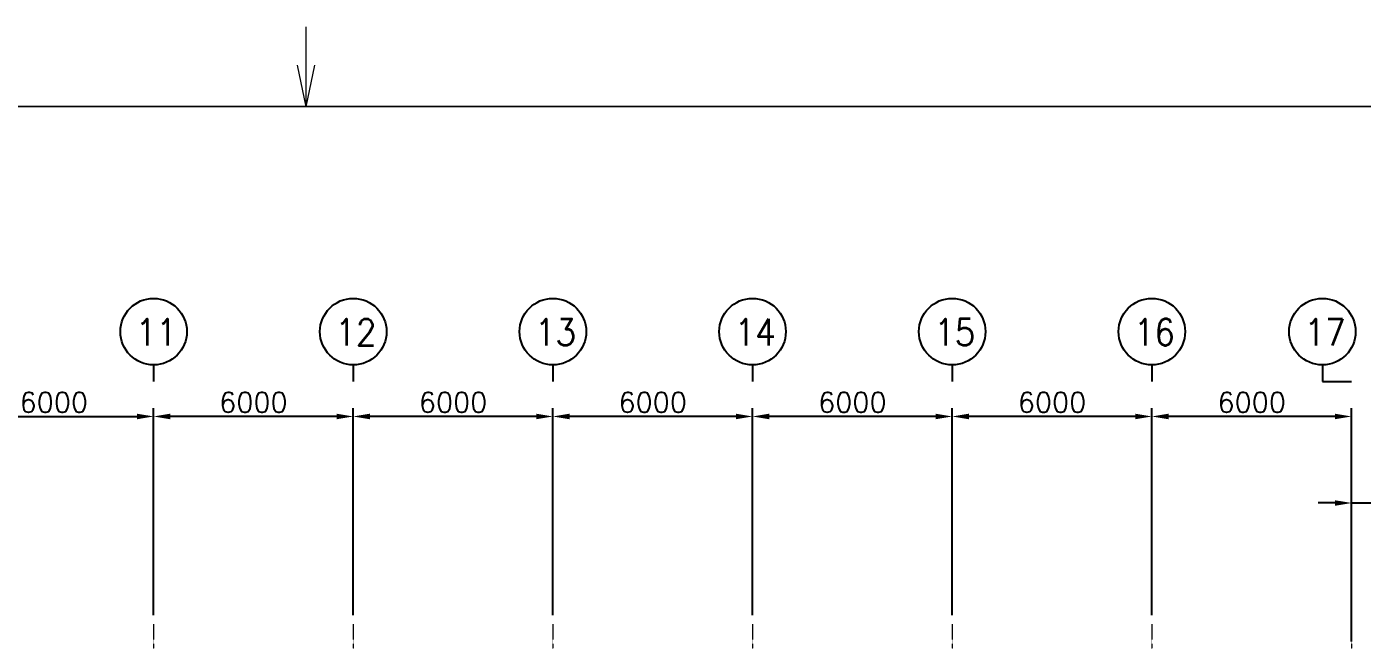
# Model space of a CAD drawing. Extents: x -59767 to 1106559, y -1290 to 1129522.
# Drawn here: x 82396 to 122534, y 468658 to 487101 of the extents above; entities that cross this region are included whole.
import ezdxf
from ezdxf.enums import TextEntityAlignment as Align

# ---------------------------------------------------------------- set-up
doc = ezdxf.new("R2010")
doc.units = 0
doc.linetypes.add('CENTER', pattern=[2, 1.25, -0.25, 0.25, -0.25])
doc.layers.get('0').update_dxf_attribs({"linetype": 'CONTINUOUS', "lineweight": 9})
doc.layers.get('Defpoints').update_dxf_attribs({"linetype": 'CONTINUOUS', "lineweight": 9})
for name, color, linetype in [('15', 1, 'CONTINUOUS'), ('7', 7, 'CONTINUOUS'), ('DIM', 7, 'CONTINUOUS')]:
    doc.layers.add(name, color=color, linetype=linetype)
for name, color, linetype, lineweight in [('TEXT', 3, 'CONTINUOUS', 9), ('중심선', 1, 'CENTER', 9), ('치수선', 6, 'CONTINUOUS', 9)]:
    doc.layers.add(name, color=color, linetype=linetype, lineweight=lineweight)
doc.styles.add('ROMANS', font='romans.shx', dxfattribs={"bigfont": 'whgtxt.shx'})
doc.styles.get("Standard").update_dxf_attribs({"font": 'romans.shx', "bigfont": 'whtgtxt.shx'})
doc.dimstyles.new('ISO-25', dxfattribs={"dimscale": 200, "dimtxt": 3, "dimasz": 2.5, "dimexe": 1.25, "dimexo": 0.625, "dimtad": 1, "dimdec": 0, "dimdsep": 46, "dimtxsty": 'Standard', "dimcen": 2.5, "dimadec": 0, "dimazin": 0, "dimtp": 0.1, "dimtm": 0.1, "dimtfac": 0.6, "dimtdec": 0, "dimtmove": 0, "dimatfit": 3, "dimfxl": 1, "dimtvp": 1, "dimtolj": 1, "dimarcsym": 0})

# ---------------------------------------------------------------- blocks, each defined once
blk = doc.blocks.new('*D272')
at = {"layer": 'Defpoints', "color": 0}
for p in [(122860, 472785), (122210, 468493), (122860, 468493)]:
    blk.add_point(p, dxfattribs=at)
at = {"layer": '치수선', "color": 0, "lineweight": -2}
for p, q in [((122210, 468618), (122210, 473035)), ((122860, 468618), (122860, 473035)), ((121710, 472785), (121210, 472785)), ((122210, 472785), (122860, 472785)), ((123360, 472785), (125622, 472785))]:
    blk.add_line(p, q, dxfattribs=at)
at = {"layer": '치수선', "color": 0}
for points in [[(121710, 472701), (121710, 472868), (122210, 472785)], [(123360, 472868), (123360, 472701), (122860, 472785)]]:
    blk.add_solid(points, dxfattribs=at)
at = {"layer": '치수선', "color": 0, "insert": (124741, 473210), "char_height": 600, "attachment_point": 5}
blk.add_mtext('\\A1;650', dxfattribs=at)
blk = doc.blocks.new('*D273')
at = {"layer": 'Defpoints', "color": 0}
for p in [(116210, 475386), (116210, 469293), (122210, 469293)]:
    blk.add_point(p, dxfattribs=at)
at = {"layer": '치수선', "color": 0, "lineweight": -2}
for p, q in [((116210, 469418), (116210, 475636)), ((122210, 469418), (122210, 475636)), ((121710, 475386), (116710, 475386))]:
    blk.add_line(p, q, dxfattribs=at)
at = {"layer": '치수선', "color": 0}
for points in [[(116710, 475469), (116710, 475302), (116210, 475386)], [(121710, 475302), (121710, 475469), (122210, 475386)]]:
    blk.add_solid(points, dxfattribs=at)
at = {"layer": '치수선', "color": 0, "insert": (119210, 475811), "char_height": 600, "attachment_point": 5}
blk.add_mtext('\\A1;6000', dxfattribs=at)
blk = doc.blocks.new('*D274')
at = {"layer": 'Defpoints', "color": 0}
for p in [(110210, 475386), (110210, 469293), (116210, 469293)]:
    blk.add_point(p, dxfattribs=at)
at = {"layer": '치수선', "color": 0, "lineweight": -2}
for p, q in [((110210, 469418), (110210, 475636)), ((116210, 469418), (116210, 475636)), ((115710, 475386), (110710, 475386))]:
    blk.add_line(p, q, dxfattribs=at)
at = {"layer": '치수선', "color": 0}
for points in [[(110710, 475469), (110710, 475302), (110210, 475386)], [(115710, 475302), (115710, 475469), (116210, 475386)]]:
    blk.add_solid(points, dxfattribs=at)
at = {"layer": '치수선', "color": 0, "insert": (113210, 475811), "char_height": 600, "attachment_point": 5}
blk.add_mtext('\\A1;6000', dxfattribs=at)
blk = doc.blocks.new('*D275')
at = {"layer": 'Defpoints', "color": 0}
for p in [(104210, 475386), (104210, 469293), (110210, 469293)]:
    blk.add_point(p, dxfattribs=at)
at = {"layer": '치수선', "color": 0, "lineweight": -2}
for p, q in [((104210, 469418), (104210, 475636)), ((110210, 469418), (110210, 475636)), ((109710, 475386), (104710, 475386))]:
    blk.add_line(p, q, dxfattribs=at)
at = {"layer": '치수선', "color": 0}
for points in [[(104710, 475469), (104710, 475302), (104210, 475386)], [(109710, 475302), (109710, 475469), (110210, 475386)]]:
    blk.add_solid(points, dxfattribs=at)
at = {"layer": '치수선', "color": 0, "insert": (107210, 475811), "char_height": 600, "attachment_point": 5}
blk.add_mtext('\\A1;6000', dxfattribs=at)
blk = doc.blocks.new('*D276')
at = {"layer": 'Defpoints', "color": 0}
for p in [(98210, 475386), (98210, 469293), (104210, 469293)]:
    blk.add_point(p, dxfattribs=at)
at = {"layer": '치수선', "color": 0, "lineweight": -2}
for p, q in [((98210, 469418), (98210, 475636)), ((104210, 469418), (104210, 475636)), ((103710, 475386), (98710, 475386))]:
    blk.add_line(p, q, dxfattribs=at)
at = {"layer": '치수선', "color": 0}
for points in [[(98710, 475469), (98710, 475302), (98210, 475386)], [(103710, 475302), (103710, 475469), (104210, 475386)]]:
    blk.add_solid(points, dxfattribs=at)
at = {"layer": '치수선', "color": 0, "insert": (101210, 475811), "char_height": 600, "attachment_point": 5}
blk.add_mtext('\\A1;6000', dxfattribs=at)
blk = doc.blocks.new('*D277')
at = {"layer": 'Defpoints', "color": 0}
for p in [(92210, 475386), (92210, 469293), (98210, 469293)]:
    blk.add_point(p, dxfattribs=at)
at = {"layer": '치수선', "color": 0, "lineweight": -2}
for p, q in [((92210, 469418), (92210, 475636)), ((98210, 469418), (98210, 475636)), ((97710, 475386), (92710, 475386))]:
    blk.add_line(p, q, dxfattribs=at)
at = {"layer": '치수선', "color": 0}
for points in [[(92710, 475469), (92710, 475302), (92210, 475386)], [(97710, 475302), (97710, 475469), (98210, 475386)]]:
    blk.add_solid(points, dxfattribs=at)
at = {"layer": '치수선', "color": 0, "insert": (95210, 475811), "char_height": 600, "attachment_point": 5}
blk.add_mtext('\\A1;6000', dxfattribs=at)
blk = doc.blocks.new('*D278')
at = {"layer": 'Defpoints', "color": 0}
for p in [(86210, 475386), (86210, 469293), (92210, 469293)]:
    blk.add_point(p, dxfattribs=at)
at = {"layer": '치수선', "color": 0, "lineweight": -2}
for p, q in [((86210, 469418), (86210, 475636)), ((92210, 469418), (92210, 475636)), ((91710, 475386), (86710, 475386))]:
    blk.add_line(p, q, dxfattribs=at)
at = {"layer": '치수선', "color": 0}
for points in [[(86710, 475469), (86710, 475302), (86210, 475386)], [(91710, 475302), (91710, 475469), (92210, 475386)]]:
    blk.add_solid(points, dxfattribs=at)
at = {"layer": '치수선', "color": 0, "insert": (89210, 475811), "char_height": 600, "attachment_point": 5}
blk.add_mtext('\\A1;6000', dxfattribs=at)
blk = doc.blocks.new('*D279')
at = {"layer": 'Defpoints', "color": 0}
for p in [(86210, 475386), (80210, 469293), (86210, 469293)]:
    blk.add_point(p, dxfattribs=at)
at = {"layer": '치수선', "color": 0, "lineweight": -2}
for p, q in [((80210, 469418), (80210, 475636)), ((86210, 469418), (86210, 475636)), ((80710, 475386), (85710, 475386))]:
    blk.add_line(p, q, dxfattribs=at)
at = {"layer": '치수선', "color": 0}
for points in [[(80710, 475469), (80710, 475302), (80210, 475386)], [(85710, 475302), (85710, 475469), (86210, 475386)]]:
    blk.add_solid(points, dxfattribs=at)
at = {"layer": '치수선', "color": 0, "insert": (83210, 475811), "char_height": 600, "attachment_point": 5}
blk.add_mtext('\\A1;6000', dxfattribs=at)
blk = doc.blocks.new('BUBBLE')
blk.add_line((0, -600), (0, -900))
blk.add_circle((0, 0), 600)

msp = doc.modelspace()

# ---------------------------------------------------------------- linework, layer by layer
msp.add_line((90796.7, 484697.7), (90796.7, 487101.2))
at = {"linetype": 'Continuous'}
for q in [(90537.9, 485943.9), (91055.4, 485943.9)]:
    msp.add_line((90796.7, 484697.7), q, dxfattribs=at)
at = {"layer": '15'}
msp.add_line((178754.5, 484710.3), (2838.9, 484685.1), dxfattribs=at)
at = {"layer": 'DIM', "linetype": 'Continuous'}
msp.add_line((121334.6, 476435.6), (122209.5, 476435.6), dxfattribs=at)
at = {"layer": '중심선'}
for p, q in [((86208.2, 469140.2), (86208.2, 405642.8)), ((92208.2, 469140.2), (92208.2, 405642.8)), ((98208.2, 469140.2), (98208.2, 405642.8)), ((104208.2, 469140.2), (104208.2, 405642.8)), ((110208.2, 469140.2), (110208.2, 405642.8)), ((116208.2, 469140.2), (116208.2, 432292.8)), ((122208.2, 469140.2), (122208.2, 432292.8))]:
    msp.add_line(p, q, dxfattribs=at)

# ---------------------------------------------------------------- block references
at = {"layer": '7', "color": 7, "xscale": 1.666666666627862, "yscale": 1.666666666627862, "zscale": 1.666666666627862}
for p in [(86209.6, 477935.6), (92209.6, 477935.6), (98209.6, 477935.6), (104209.6, 477935.6), (110209.6, 477935.6), (116209.6, 477935.6), (121334.6, 477935.6)]:
    msp.add_blockref('BUBBLE', p, dxfattribs=at)

# ---------------------------------------------------------------- texts
at = {"layer": 'TEXT', "color": 7, "style": 'ROMANS', "width": 0.9}
for s, p in [('11', (86289, 477918.1)), ('12', (92289, 477918.1)), ('13', (98289, 477918.1)), ('14', (104289, 477918.1)), ('15', (110289, 477918.1)), ('16', (116289, 477918.1)), ('17', (121414, 477918.1))]:
    msp.add_text(s, height=800, dxfattribs=at).set_placement(p, align=Align.MIDDLE)

# ---------------------------------------------------------------- dimensions: what is measured, and where the dimension line sits
at = {"layer": '치수선'}
for base, p1, p2, picture, middle in [((86209.6, 475385.6), (80209.6, 469292.8), (86209.6, 469292.8), '*D279', (83209.6, 475810.6)), ((86209.6, 475385.6), (92209.6, 469292.8), (86209.6, 469292.8), '*D278', (89209.6, 475810.6)), ((92209.6, 475385.6), (98209.6, 469292.8), (92209.6, 469292.8), '*D277', (95209.6, 475810.6)), ((98209.6, 475385.6), (104209.6, 469292.8), (98209.6, 469292.8), '*D276', (101209.6, 475810.6)), ((104209.6, 475385.6), (110209.6, 469292.8), (104209.6, 469292.8), '*D275', (107209.6, 475810.6)), ((110209.6, 475385.6), (116209.6, 469292.8), (110209.6, 469292.8), '*D274', (113209.6, 475810.6)), ((116209.6, 475385.6), (122209.5, 469292.8), (116209.6, 469292.8), '*D273', (119209.6, 475810.6)), ((122859.5, 472784.5), (122209.5, 468492.8), (122859.5, 468492.8), '*D272', (124740.5, 473209.5))]:
    dim = msp.add_linear_dim(base=base, p1=p1, p2=p2, dimstyle='ISO-25', dxfattribs=at)
    dim.commit()
    dim.dimension.update_dxf_attribs({"geometry": picture, "text_midpoint": middle})

doc.saveas('drawing.dxf')
